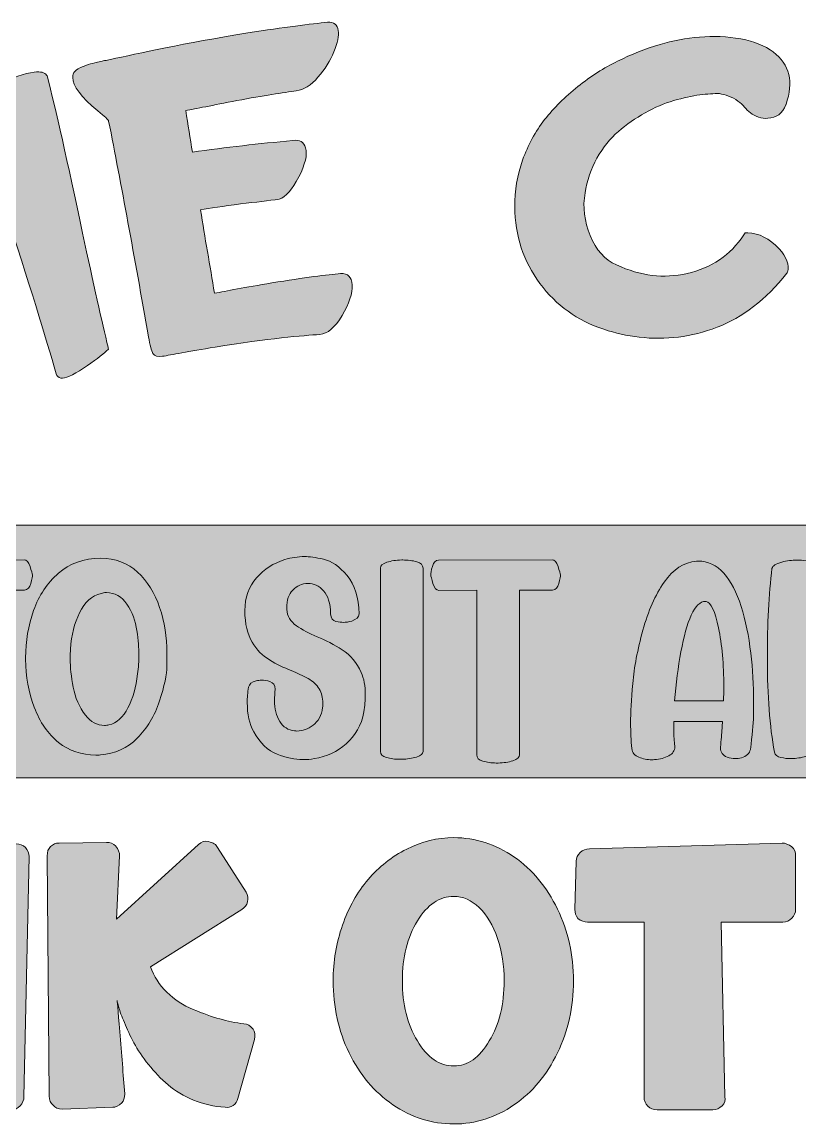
# Model space of a CAD drawing. Header units: inches. Extents: x 65 to 1015, y -999 to -82.
# Drawn here: x 384.3 to 669.6, y -486.1 to -82 of the extents above; entities that cross this region are included whole.
import ezdxf

# ---------------------------------------------------------------- set-up
doc = ezdxf.new("R2010")
doc.units = ezdxf.units.IN
doc.header["$MEASUREMENT"] = 0
doc.layers.add('Layer 1', color=7, linetype='Continuous')

# ---------------------------------------------------------------- blocks, each defined once
blk = doc.blocks.new('block 2')
at = {"layer": 'Layer 1', "true_color": 0xffffff}
h = blk.add_hatch(color=7, dxfattribs=at)
h.dxf.hatch_style = 2
h.paths.add_polyline_path([(810.65, -359.1), (298.57, -359.1), (337.96, -312.82), (298.57, -266.53), (810.65, -266.53), (767.32, -312.82)])
at = {"layer": 'Layer 1', "lineweight": 0}
blk.add_lwpolyline([(810.65, -359.1), (298.57, -359.1), (337.96, -312.82), (298.57, -266.53), (810.65, -266.53), (767.32, -312.82), (810.65, -359.1)], dxfattribs=at)
blk = doc.blocks.new('block 7')
at = {"layer": 'Layer 1', "true_color": 0xffffff}
h = blk.add_hatch(color=7, dxfattribs=at)
h.dxf.hatch_style = 2
edge = h.paths.add_edge_path()
edge.add_spline(control_points=[(393.56, -101.71), (396.7, -113.79), (400.98, -133.02), (406.54, -159.37), (410.59, -178.2), (413.72, -192.14), (415.87, -201.18), (415.94, -201.45), (416, -201.72), (416.06, -201.98), (415.85, -202.15), (415.64, -202.31), (415.43, -202.47), (413.7, -204.12), (410.83, -206.25), (406.85, -208.91), (402.87, -211.57), (400.14, -212.8), (398.57, -212.55), (397.64, -212.35), (397.06, -211.83), (396.82, -210.98), (393.19, -197.91), (386.93, -177.56), (377.8, -150), (371.83, -169.52), (368.05, -182.62), (365.22, -189.27), (364.35, -191.97), (363.02, -194.62), (361.23, -197.23), (359.45, -199.85), (357.47, -201.43), (355.26, -201.96), (353.17, -202.46), (351.28, -201.86), (349.59, -200.14), (341.7, -192.04), (331.67, -183.36), (319.16, -174.41), (322.66, -182.91), (327.77, -195.84), (334.5, -213.18), (337.49, -220.71), (339.8, -226.56), (341.45, -230.74), (341.57, -231.04), (341.62, -231.32), (341.59, -231.57), (341.55, -231.82), (341.39, -232.15), (341.1, -232.55), (340.8, -232.97), (340.34, -233.36), (339.71, -233.73), (339.37, -233.86), (339.09, -233.98), (338.87, -234.07), (336.06, -235.2), (332.48, -236.02), (328.1, -236.58), (323.71, -237.14), (320.91, -236.71), (319.71, -235.2), (311.6, -216.89), (296.84, -186.73), (274.47, -145.19), (273.49, -143.72), (273.6, -142.04), (274.84, -140.17), (276.35, -138.18), (278.83, -136.45), (282.27, -135.03), (285.72, -133.61), (289.11, -132.74), (292.45, -132.43), (296.19, -131.96), (298.57, -132.43), (299.58, -133.79), (302.61, -135.52), (307.32, -138.19), (313.59, -141.88), (330.73, -152.2), (342.55, -160.72), (349.92, -166.66), (356.08, -146.11), (361.56, -128.09), (365.48, -112.54), (366.31, -110.26), (369.52, -107.72), (375.15, -105.04), (380.78, -102.36), (385.35, -100.81), (388.79, -100.32), (391.25, -100.06), (392.75, -100.45), (393.28, -101.44), (393.37, -101.53), (393.47, -101.62), (393.56, -101.71)], knot_values=[0, 0, 0, 0, 1, 1, 1, 2, 2, 2, 3, 3, 3, 4, 4, 4, 5, 5, 5, 6, 6, 6, 7, 7, 7, 8, 8, 8, 9, 9, 9, 10, 10, 10, 11, 11, 11, 12, 12, 12, 13, 13, 13, 14, 14, 14, 15, 15, 15, 16, 16, 16, 17, 17, 17, 18, 18, 18, 19, 19, 19, 20, 20, 20, 21, 21, 21, 22, 22, 22, 23, 23, 23, 24, 24, 24, 25, 25, 25, 26, 26, 26, 27, 27, 27, 28, 28, 28, 29, 29, 29, 30, 30, 30, 31, 31, 31, 32, 32, 32, 33, 33, 33, 33], degree=3, periodic=1)
at = {"layer": 'Layer 1', "lineweight": 0}
blk.add_open_spline([(393.56, -101.71), (396.7, -113.79), (400.98, -133.02), (406.54, -159.37), (410.59, -178.2), (413.72, -192.14), (415.87, -201.18), (415.94, -201.45), (416, -201.72), (416.06, -201.98), (415.85, -202.15), (415.64, -202.31), (415.43, -202.47), (413.7, -204.12), (410.83, -206.25), (406.85, -208.91), (402.87, -211.57), (400.14, -212.8), (398.57, -212.55), (397.64, -212.35), (397.06, -211.83), (396.82, -210.98), (393.19, -197.91), (386.93, -177.56), (377.8, -150), (371.83, -169.52), (368.05, -182.62), (365.22, -189.27), (364.35, -191.97), (363.02, -194.62), (361.23, -197.23), (359.45, -199.85), (357.47, -201.43), (355.26, -201.96), (353.17, -202.46), (351.28, -201.86), (349.59, -200.14), (341.7, -192.04), (331.67, -183.36), (319.16, -174.41), (322.66, -182.91), (327.77, -195.84), (334.5, -213.18), (337.49, -220.71), (339.8, -226.56), (341.45, -230.74), (341.57, -231.04), (341.62, -231.32), (341.59, -231.57), (341.55, -231.82), (341.39, -232.15), (341.1, -232.55), (340.8, -232.97), (340.34, -233.36), (339.71, -233.73), (339.37, -233.86), (339.09, -233.98), (338.87, -234.07), (336.06, -235.2), (332.48, -236.02), (328.1, -236.58), (323.71, -237.14), (320.91, -236.71), (319.71, -235.2), (311.6, -216.89), (296.84, -186.73), (274.47, -145.19), (273.49, -143.72), (273.6, -142.04), (274.84, -140.17), (276.35, -138.18), (278.83, -136.45), (282.27, -135.03), (285.72, -133.61), (289.11, -132.74), (292.45, -132.43), (296.19, -131.96), (298.57, -132.43), (299.58, -133.79), (302.61, -135.52), (307.32, -138.19), (313.59, -141.88), (330.73, -152.2), (342.55, -160.72), (349.92, -166.66), (356.08, -146.11), (361.56, -128.09), (365.48, -112.54), (366.31, -110.26), (369.52, -107.72), (375.15, -105.04), (380.78, -102.36), (385.35, -100.81), (388.79, -100.32), (391.25, -100.06), (392.75, -100.45), (393.28, -101.44), (393.37, -101.53), (393.47, -101.62), (393.56, -101.71)], degree=3, knots=[0, 0, 0, 0, 1, 1, 1, 2, 2, 2, 3, 3, 3, 4, 4, 4, 5, 5, 5, 6, 6, 6, 7, 7, 7, 8, 8, 8, 9, 9, 9, 10, 10, 10, 11, 11, 11, 12, 12, 12, 13, 13, 13, 14, 14, 14, 15, 15, 15, 16, 16, 16, 17, 17, 17, 18, 18, 18, 19, 19, 19, 20, 20, 20, 21, 21, 21, 22, 22, 22, 23, 23, 23, 24, 24, 24, 25, 25, 25, 26, 26, 26, 27, 27, 27, 28, 28, 28, 29, 29, 29, 30, 30, 30, 31, 31, 31, 32, 32, 32, 33, 33, 33, 33], dxfattribs=at)
blk = doc.blocks.new('block 8')
at = {"layer": 'Layer 1', "true_color": 0xffffff}
h = blk.add_hatch(color=7, dxfattribs=at)
h.dxf.hatch_style = 2
edge = h.paths.add_edge_path()
edge.add_spline(control_points=[(501.14, -174.17), (503.86, -174.07), (505.26, -175.46), (505.34, -178.3), (505.56, -181.47), (504.31, -185.23), (501.69, -189.6), (499.07, -193.98), (496.39, -196.29), (493.54, -196.56), (487.58, -196.93), (474.72, -197.99), (455.14, -201.18), (445.35, -202.8), (438.95, -204.04), (435.87, -204.54), (434.09, -204.78), (432.92, -204.44), (432.35, -203.5), (431.79, -202.55), (431.24, -200.52), (430.71, -197.38), (425.53, -167.84), (420.73, -141.45), (416.1, -118.27), (416.01, -117.85), (414.69, -116.61), (412.12, -114.57), (406.03, -109.48), (402.91, -105.43), (402.95, -102.27), (402.9, -101.39), (403.17, -100.63), (403.77, -99.99), (404.36, -99.36), (405.34, -98.78), (406.7, -98.27), (408.06, -97.76), (409.23, -97.37), (410.2, -97.12), (411.17, -96.86), (412.64, -96.53), (414.62, -96.13), (415.32, -95.99), (416.03, -95.85), (416.73, -95.71), (426.98, -93.5), (443.67, -89.75), (467.11, -85.98), (480.6, -83.84), (490.4, -82.69), (496.4, -82.03), (498.71, -81.97), (500, -82.98), (500.29, -85.04), (500.56, -87), (500.02, -89.61), (498.69, -92.89), (497.37, -96.16), (495.41, -99.27), (492.85, -102.22), (490.29, -105.17), (487.66, -106.83), (484.91, -107.2), (480.24, -107.86), (472.96, -108.96), (463.14, -110.77), (454.14, -112.49), (447.9, -113.8), (444.37, -114.47), (445.18, -119.55), (445.99, -124.62), (446.8, -129.7), (459.03, -127.92), (471.3, -126.51), (483.59, -125.46), (486.12, -124.99), (487.69, -125.89), (488.3, -128.14), (489.07, -130.6), (488.2, -134.14), (485.81, -138.77), (483.41, -143.4), (481.06, -146.12), (478.66, -146.94), (474.78, -147.47), (470.06, -148.03), (464.49, -148.67), (458.03, -149.54), (453.13, -150.3), (449.78, -150.83), (450.6, -155.91), (451.45, -161.01), (452.33, -166.13), (453.22, -171.26), (454.07, -176.36), (454.88, -181.43), (459.14, -180.65), (466.13, -179.29), (475.91, -177.66), (488.01, -175.65), (496.45, -174.65), (501.14, -174.17)], knot_values=[0, 0, 0, 0, 1, 1, 1, 2, 2, 2, 3, 3, 3, 4, 4, 4, 5, 5, 5, 6, 6, 6, 7, 7, 7, 8, 8, 8, 9, 9, 9, 10, 10, 10, 11, 11, 11, 12, 12, 12, 13, 13, 13, 14, 14, 14, 15, 15, 15, 16, 16, 16, 17, 17, 17, 18, 18, 18, 19, 19, 19, 20, 20, 20, 21, 21, 21, 22, 22, 22, 23, 23, 23, 24, 24, 24, 25, 25, 25, 26, 26, 26, 27, 27, 27, 28, 28, 28, 29, 29, 29, 30, 30, 30, 31, 31, 31, 32, 32, 32, 33, 33, 33, 34, 34, 34, 34], degree=3, periodic=1)
at = {"layer": 'Layer 1', "lineweight": 0}
blk.add_open_spline([(501.14, -174.17), (503.86, -174.07), (505.26, -175.46), (505.34, -178.3), (505.56, -181.47), (504.31, -185.23), (501.69, -189.6), (499.07, -193.98), (496.39, -196.29), (493.54, -196.56), (487.58, -196.93), (474.72, -197.99), (455.14, -201.18), (445.35, -202.8), (438.95, -204.04), (435.87, -204.54), (434.09, -204.78), (432.92, -204.44), (432.35, -203.5), (431.79, -202.55), (431.24, -200.52), (430.71, -197.38), (425.53, -167.84), (420.73, -141.45), (416.1, -118.27), (416.01, -117.85), (414.69, -116.61), (412.12, -114.57), (406.03, -109.48), (402.91, -105.43), (402.95, -102.27), (402.9, -101.39), (403.17, -100.63), (403.77, -99.99), (404.36, -99.36), (405.34, -98.78), (406.7, -98.27), (408.06, -97.76), (409.23, -97.37), (410.2, -97.12), (411.17, -96.86), (412.64, -96.53), (414.62, -96.13), (415.32, -95.99), (416.03, -95.85), (416.73, -95.71), (426.98, -93.5), (443.67, -89.75), (467.11, -85.98), (480.6, -83.84), (490.4, -82.69), (496.4, -82.03), (498.71, -81.97), (500, -82.98), (500.29, -85.04), (500.56, -87), (500.02, -89.61), (498.69, -92.89), (497.37, -96.16), (495.41, -99.27), (492.85, -102.22), (490.29, -105.17), (487.66, -106.83), (484.91, -107.2), (480.24, -107.86), (472.96, -108.96), (463.14, -110.77), (454.14, -112.49), (447.9, -113.8), (444.37, -114.47), (445.18, -119.55), (445.99, -124.62), (446.8, -129.7), (459.03, -127.92), (471.3, -126.51), (483.59, -125.46), (486.12, -124.99), (487.69, -125.89), (488.3, -128.14), (489.07, -130.6), (488.2, -134.14), (485.81, -138.77), (483.41, -143.4), (481.06, -146.12), (478.66, -146.94), (474.78, -147.47), (470.06, -148.03), (464.49, -148.67), (458.03, -149.54), (453.13, -150.3), (449.78, -150.83), (450.6, -155.91), (451.45, -161.01), (452.33, -166.13), (453.22, -171.26), (454.07, -176.36), (454.88, -181.43), (459.14, -180.65), (466.13, -179.29), (475.91, -177.66), (488.01, -175.65), (496.45, -174.65), (501.14, -174.17)], degree=3, knots=[0, 0, 0, 0, 1, 1, 1, 2, 2, 2, 3, 3, 3, 4, 4, 4, 5, 5, 5, 6, 6, 6, 7, 7, 7, 8, 8, 8, 9, 9, 9, 10, 10, 10, 11, 11, 11, 12, 12, 12, 13, 13, 13, 14, 14, 14, 15, 15, 15, 16, 16, 16, 17, 17, 17, 18, 18, 18, 19, 19, 19, 20, 20, 20, 21, 21, 21, 22, 22, 22, 23, 23, 23, 24, 24, 24, 25, 25, 25, 26, 26, 26, 27, 27, 27, 28, 28, 28, 29, 29, 29, 30, 30, 30, 31, 31, 31, 32, 32, 32, 33, 33, 33, 34, 34, 34, 34], dxfattribs=at)
blk = doc.blocks.new('block 9')
at = {"layer": 'Layer 1', "true_color": 0xffffff}
h = blk.add_hatch(color=7, dxfattribs=at)
h.dxf.hatch_style = 2
edge = h.paths.add_edge_path()
edge.add_spline(control_points=[(661.93, -165.16), (664.73, -168.18), (665.75, -171.03), (665.06, -173.67), (664.97, -173.82), (664.87, -173.97), (664.78, -174.12), (657.05, -183.8), (648.56, -190.35), (639.17, -193.92), (629.76, -197.49), (620.38, -198.68), (610.66, -197.52), (606.15, -196.99), (601.81, -196.03), (597.62, -194.65), (587.95, -191.43), (580.21, -185.9), (574.23, -177.81), (568.25, -169.74), (565.06, -160.4), (565.02, -149.67), (564.95, -143.86), (565.88, -138.17), (567.87, -132.6), (569.87, -127.04), (572.56, -122.08), (575.97, -117.75), (579.37, -113.43), (583.42, -109.38), (588.12, -105.63), (592.81, -101.89), (597.69, -98.78), (602.72, -96.31), (607.75, -93.84), (612.95, -91.8), (618.3, -90.19), (622.9, -88.83), (627.74, -87.92), (632.8, -87.49), (637.86, -87.05), (642.89, -87.28), (647.86, -88.16), (652.82, -89.04), (656.8, -90.66), (659.75, -92.95), (665.82, -97.46), (667.31, -103.9), (664.46, -112.15), (664.45, -112.2), (664.44, -112.26), (664.43, -112.31), (663.11, -115.52), (660.9, -117.16), (657.8, -117.27), (656.65, -117.4), (655.52, -117.26), (654.4, -116.84), (653.27, -116.43), (652.28, -115.9), (651.41, -115.25), (650.53, -114.61), (649.8, -113.9), (649.23, -113.14), (648.65, -112.38), (647.85, -111.65), (646.84, -110.93), (645.82, -110.21), (644.68, -109.62), (643.42, -109.15), (642.15, -108.68), (641.03, -108.37), (640.07, -108.23), (638.1, -108.16), (635.68, -108.31), (632.82, -108.69), (629.96, -109.07), (626.78, -109.76), (623.31, -110.77), (619.84, -111.78), (616.33, -113.27), (612.81, -115.26), (609.29, -117.26), (606.01, -119.54), (602.99, -122.12), (599.96, -124.7), (597.35, -127.97), (595.16, -131.91), (592.97, -135.85), (591.53, -140.1), (590.79, -144.65), (589.87, -149.85), (590.53, -155.06), (592.66, -160.27), (594.79, -165.5), (597.99, -169.06), (602.31, -171.03), (611.19, -175.09), (619.67, -176.15), (628.17, -174.17), (637.17, -172.15), (644.09, -167.53), (648.95, -160.05), (649.13, -159.8), (649.3, -159.55), (649.48, -159.31), (649.81, -159.31), (650.13, -159.31), (650.46, -159.31), (654.51, -159.37), (658.38, -161.33), (661.93, -165.16)], knot_values=[0, 0, 0, 0, 1, 1, 1, 2, 2, 2, 3, 3, 3, 4, 4, 4, 5, 5, 5, 6, 6, 6, 7, 7, 7, 8, 8, 8, 9, 9, 9, 10, 10, 10, 11, 11, 11, 12, 12, 12, 13, 13, 13, 14, 14, 14, 15, 15, 15, 16, 16, 16, 17, 17, 17, 18, 18, 18, 19, 19, 19, 20, 20, 20, 21, 21, 21, 22, 22, 22, 23, 23, 23, 24, 24, 24, 25, 25, 25, 26, 26, 26, 27, 27, 27, 28, 28, 28, 29, 29, 29, 30, 30, 30, 31, 31, 31, 32, 32, 32, 33, 33, 33, 34, 34, 34, 35, 35, 35, 36, 36, 36, 37, 37, 37, 37], degree=3, periodic=1)
at = {"layer": 'Layer 1', "lineweight": 0}
blk.add_open_spline([(661.93, -165.16), (664.73, -168.18), (665.75, -171.03), (665.06, -173.67), (664.97, -173.82), (664.87, -173.97), (664.78, -174.12), (657.05, -183.8), (648.56, -190.35), (639.17, -193.92), (629.76, -197.49), (620.38, -198.68), (610.66, -197.52), (606.15, -196.99), (601.81, -196.03), (597.62, -194.65), (587.95, -191.43), (580.21, -185.9), (574.23, -177.81), (568.25, -169.74), (565.06, -160.4), (565.02, -149.67), (564.95, -143.86), (565.88, -138.17), (567.87, -132.6), (569.87, -127.04), (572.56, -122.08), (575.97, -117.75), (579.37, -113.43), (583.42, -109.38), (588.12, -105.63), (592.81, -101.89), (597.69, -98.78), (602.72, -96.31), (607.75, -93.84), (612.95, -91.8), (618.3, -90.19), (622.9, -88.83), (627.74, -87.92), (632.8, -87.49), (637.86, -87.05), (642.89, -87.28), (647.86, -88.16), (652.82, -89.04), (656.8, -90.66), (659.75, -92.95), (665.82, -97.46), (667.31, -103.9), (664.46, -112.15), (664.45, -112.2), (664.44, -112.26), (664.43, -112.31), (663.11, -115.52), (660.9, -117.16), (657.8, -117.27), (656.65, -117.4), (655.52, -117.26), (654.4, -116.84), (653.27, -116.43), (652.28, -115.9), (651.41, -115.25), (650.53, -114.61), (649.8, -113.9), (649.23, -113.14), (648.65, -112.38), (647.85, -111.65), (646.84, -110.93), (645.82, -110.21), (644.68, -109.62), (643.42, -109.15), (642.15, -108.68), (641.03, -108.37), (640.07, -108.23), (638.1, -108.16), (635.68, -108.31), (632.82, -108.69), (629.96, -109.07), (626.78, -109.76), (623.31, -110.77), (619.84, -111.78), (616.33, -113.27), (612.81, -115.26), (609.29, -117.26), (606.01, -119.54), (602.99, -122.12), (599.96, -124.7), (597.35, -127.97), (595.16, -131.91), (592.97, -135.85), (591.53, -140.1), (590.79, -144.65), (589.87, -149.85), (590.53, -155.06), (592.66, -160.27), (594.79, -165.5), (597.99, -169.06), (602.31, -171.03), (611.19, -175.09), (619.67, -176.15), (628.17, -174.17), (637.17, -172.15), (644.09, -167.53), (648.95, -160.05), (649.13, -159.8), (649.3, -159.55), (649.48, -159.31), (649.81, -159.31), (650.13, -159.31), (650.46, -159.31), (654.51, -159.37), (658.38, -161.33), (661.93, -165.16)], degree=3, knots=[0, 0, 0, 0, 1, 1, 1, 2, 2, 2, 3, 3, 3, 4, 4, 4, 5, 5, 5, 6, 6, 6, 7, 7, 7, 8, 8, 8, 9, 9, 9, 10, 10, 10, 11, 11, 11, 12, 12, 12, 13, 13, 13, 14, 14, 14, 15, 15, 15, 16, 16, 16, 17, 17, 17, 18, 18, 18, 19, 19, 19, 20, 20, 20, 21, 21, 21, 22, 22, 22, 23, 23, 23, 24, 24, 24, 25, 25, 25, 26, 26, 26, 27, 27, 27, 28, 28, 28, 29, 29, 29, 30, 30, 30, 31, 31, 31, 32, 32, 32, 33, 33, 33, 34, 34, 34, 35, 35, 35, 36, 36, 36, 37, 37, 37, 37], dxfattribs=at)
blk = doc.blocks.new('block 4')
at = {"layer": 'Layer 1'}
for name in ['block 8', 'block 9', 'block 7']:
    blk.add_blockref(name, (0, 0), dxfattribs=at)
blk = doc.blocks.new('block 13')
at = {"layer": 'Layer 1', "lineweight": 0}
for points, knots in [([(411.4, -350.8), (406.15, -350.8), (401.6, -349.23), (397.73, -346.15), (393.86, -343.02), (390.91, -338.73), (388.84, -333.25), (386.77, -327.78), (385.71, -321.93), (385.66, -315.67), (385.66, -315.67), (385.66, -315.11), (385.66, -315.11), (385.66, -309.08), (386.63, -303.28), (388.61, -297.75), (390.59, -292.23), (393.58, -287.67), (397.68, -284.08), (401.78, -280.53), (406.94, -278.69), (413.15, -278.55), (418.59, -278.65), (423.1, -280.35), (426.73, -283.66), (430.33, -287.03), (433, -291.35), (434.79, -296.7), (436.59, -301.9), (437.46, -307.52), (437.46, -313.41), (437.46, -313.55), (437.46, -315.11), (437.46, -318.15), (437.46, -321.24), (436.54, -325.47), (434.75, -330.95), (432.95, -336.43), (430.23, -340.94), (426.6, -344.58), (422.96, -348.22), (418.45, -350.25), (413.06, -350.75), (412.51, -350.8), (411.95, -350.8), (411.4, -350.8)], [0, 0, 0, 0, 1, 1, 1, 2, 2, 2, 3, 3, 3, 4, 4, 4, 5, 5, 5, 6, 6, 6, 7, 7, 7, 8, 8, 8, 9, 9, 9, 10, 10, 10, 11, 11, 11, 12, 12, 12, 13, 13, 13, 14, 14, 14, 15, 15, 15, 15]), ([(484.93, -303.33), (487.05, -304.8), (489.58, -306.13), (492.57, -307.38), (495.75, -308.67), (498.79, -310.28), (501.78, -312.21), (504.77, -314.15), (507.07, -316.91), (508.69, -320.45), (509.7, -322.71), (510.21, -325.47), (510.21, -328.74), (510.21, -330.63), (510.07, -332.7), (509.7, -334.96), (508.78, -339.79), (506.61, -343.71), (503.25, -346.61), (499.89, -349.51), (495.98, -351.35), (491.56, -352.09), (490.13, -352.32), (488.75, -352.45), (487.37, -352.45), (484.42, -352.45), (481.24, -351.76), (477.84, -350.43), (474.43, -349.09), (471.57, -346.38), (469.32, -342.28), (467.75, -339.38), (466.92, -335.83), (466.92, -331.55), (466.92, -329.8), (467.06, -327.91), (467.34, -325.93), (467.66, -324.74), (468.58, -323.95), (470.15, -323.59), (470.84, -323.4), (471.53, -323.31), (472.22, -323.31), (473.09, -323.31), (474.11, -323.49), (475.26, -323.86), (476.46, -324.23), (477.1, -325.1), (477.19, -326.58), (477.01, -328.05), (476.92, -329.43), (476.92, -330.72), (476.92, -333.76), (477.56, -336.34), (478.85, -338.41), (480.09, -340.48), (481.94, -341.68), (484.28, -341.91), (484.56, -341.96), (484.88, -341.96), (485.16, -341.96), (487.18, -341.96), (489.16, -341.27), (491.05, -339.84), (492.94, -338.41), (494.14, -336.25), (494.55, -333.39), (494.6, -332.79), (494.64, -332.24), (494.64, -331.69), (494.64, -329.71), (494.18, -328.01), (493.31, -326.49), (492.43, -325.01), (491.05, -323.72), (489.21, -322.71), (487.32, -321.65), (485.3, -320.68), (483.04, -319.76), (480.32, -318.75), (477.7, -317.46), (475.12, -315.9), (472.54, -314.38), (470.42, -312.17), (468.72, -309.36), (467.02, -306.55), (466.1, -302.68), (466, -297.8), (466.1, -292.97), (467.52, -288.96), (470.33, -285.78), (473.09, -282.61), (476.55, -280.4), (480.69, -279.11), (483.09, -278.37), (485.53, -278), (487.92, -278), (489.62, -278), (491.97, -278.32), (494.92, -278.97), (497.82, -279.61), (500.72, -281.59), (503.53, -284.95), (506.34, -288.32), (507.81, -293.01), (507.95, -299.04), (507.81, -300.15), (506.94, -301.02), (505.23, -301.62), (504.17, -301.94), (503.11, -302.13), (502.1, -302.13), (501.46, -302.13), (500.54, -301.99), (499.39, -301.76), (498.23, -301.53), (497.59, -300.61), (497.45, -299), (497.41, -295.18), (496.53, -292.37), (494.92, -290.57), (493.26, -288.73), (491.33, -287.85), (489.16, -287.85), (487, -287.85), (485.16, -288.64), (483.59, -290.25), (482.12, -291.81), (481.38, -293.98), (481.38, -296.83), (481.38, -296.83), (481.38, -297.34), (481.38, -297.34), (481.61, -299.83), (482.81, -301.81), (484.93, -303.33)], [0, 0, 0, 0, 1, 1, 1, 2, 2, 2, 3, 3, 3, 4, 4, 4, 5, 5, 5, 6, 6, 6, 7, 7, 7, 8, 8, 8, 9, 9, 9, 10, 10, 10, 11, 11, 11, 12, 12, 12, 13, 13, 13, 14, 14, 14, 15, 15, 15, 16, 16, 16, 17, 17, 17, 18, 18, 18, 19, 19, 19, 20, 20, 20, 21, 21, 21, 22, 22, 22, 23, 23, 23, 24, 24, 24, 25, 25, 25, 26, 26, 26, 27, 27, 27, 28, 28, 28, 29, 29, 29, 30, 30, 30, 31, 31, 31, 32, 32, 32, 33, 33, 33, 34, 34, 34, 35, 35, 35, 36, 36, 36, 37, 37, 37, 38, 38, 38, 39, 39, 39, 40, 40, 40, 41, 41, 41, 42, 42, 42, 43, 43, 43, 44, 44, 44, 45, 45, 45, 45]), ([(675.39, -348.17), (675.39, -349.09), (674.75, -349.92), (673.42, -350.61), (672.08, -351.3), (670.38, -351.72), (668.4, -351.95), (667.61, -352.04), (666.88, -352.09), (666.14, -352.09), (665.04, -352.09), (663.84, -351.95), (662.55, -351.67), (661.26, -351.4), (660.48, -350.75), (660.2, -349.74), (658.5, -340.12), (657.62, -328.88), (657.62, -316.08), (657.62, -316.08), (657.62, -315.11), (657.62, -315.11), (657.62, -302.73), (658.17, -291.81), (659.32, -282.33), (659.55, -281.41), (660.75, -280.63), (662.92, -280.03), (664.76, -279.52), (666.65, -279.29), (668.58, -279.29), (668.9, -279.29), (669.69, -279.29), (670.98, -279.38), (672.26, -279.43), (673.23, -280.07), (673.92, -281.22), (674.98, -283.85), (676.32, -287.03), (677.93, -290.85), (680.74, -297.66), (683.73, -304.85), (687, -312.44), (690.27, -320.04), (693.12, -326.26), (695.56, -331.09), (696.48, -323.95), (696.94, -317.46), (696.94, -311.66), (696.94, -310.65), (696.9, -308.25), (696.76, -304.52), (696.67, -300.75), (696.25, -296.6), (695.56, -292.04), (694.82, -287.49), (694.18, -284.08), (693.63, -281.78), (693.4, -280.81), (693.26, -280.03), (693.17, -279.52), (693.17, -279.52), (693.17, -279.24), (693.17, -279.24), (693.17, -277.86), (694.14, -276.8), (696.07, -276.07), (697.63, -275.47), (699.29, -275.15), (700.99, -275.15), (701.46, -275.15), (702.38, -275.24), (703.76, -275.38), (705.09, -275.52), (705.97, -276.3), (706.38, -277.68), (707.4, -283.53), (707.99, -290.89), (708.22, -299.87), (708.27, -302.13), (708.32, -304.34), (708.32, -306.6), (708.32, -313.32), (708.04, -320.59), (707.49, -328.42), (706.93, -336.25), (705.92, -343.06), (704.4, -348.91), (704.08, -349.74), (703.11, -350.34), (701.5, -350.75), (700.31, -351.03), (699.11, -351.17), (697.91, -351.17), (697.45, -351.17), (696.67, -351.12), (695.56, -351.03), (694.46, -350.89), (693.58, -350.38), (692.89, -349.46), (691, -346.47), (689.12, -343.02), (687.32, -339.15), (685.53, -335.33), (683.73, -331.32), (681.93, -327.18), (678.89, -319.86), (675.76, -313.27), (672.54, -307.33), (672.49, -310.42), (672.45, -313.32), (672.45, -316.03), (672.45, -323.82), (672.77, -330.4), (673.37, -335.79), (674.01, -341.17), (674.61, -344.81), (675.16, -346.75), (675.26, -347.25), (675.35, -347.62), (675.39, -347.9), (675.39, -347.9), (675.39, -348.17), (675.39, -348.17)], [0, 0, 0, 0, 1, 1, 1, 2, 2, 2, 3, 3, 3, 4, 4, 4, 5, 5, 5, 6, 6, 6, 7, 7, 7, 8, 8, 8, 9, 9, 9, 10, 10, 10, 11, 11, 11, 12, 12, 12, 13, 13, 13, 14, 14, 14, 15, 15, 15, 16, 16, 16, 17, 17, 17, 18, 18, 18, 19, 19, 19, 20, 20, 20, 21, 21, 21, 22, 22, 22, 23, 23, 23, 24, 24, 24, 25, 25, 25, 26, 26, 26, 27, 27, 27, 28, 28, 28, 29, 29, 29, 30, 30, 30, 31, 31, 31, 32, 32, 32, 33, 33, 33, 34, 34, 34, 35, 35, 35, 36, 36, 36, 37, 37, 37, 38, 38, 38, 39, 39, 39, 40, 40, 40, 41, 41, 41, 41]), ([(373.14, -350.71), (373.14, -351.63), (372.36, -352.32), (370.75, -352.87), (369.14, -353.38), (367.34, -353.65), (365.32, -353.7), (365.32, -353.7), (364.58, -353.7), (364.58, -353.7), (362.83, -353.7), (361.22, -353.47), (359.74, -353.01), (358.22, -352.59), (357.49, -351.81), (357.49, -350.71), (357.49, -350.71), (357.49, -290.34), (357.49, -290.34), (357.49, -290.34), (343.54, -290.39), (343.54, -290.39), (342.66, -290.39), (341.93, -289.56), (341.42, -287.9), (340.91, -286.24), (340.64, -285.14), (340.59, -284.68), (340.54, -284.17), (340.77, -283.16), (341.19, -281.59), (341.6, -280.07), (342.34, -279.29), (343.4, -279.29), (343.4, -279.29), (385.16, -279.15), (385.16, -279.15), (386.04, -279.15), (386.77, -279.98), (387.28, -281.59), (387.79, -283.25), (388.11, -284.31), (388.15, -284.72), (388.2, -285.18), (387.97, -286.2), (387.55, -287.81), (387.14, -289.42), (386.36, -290.25), (385.3, -290.25), (385.3, -290.25), (373.14, -290.3), (373.14, -290.3), (373.14, -290.3), (373.14, -350.71), (373.14, -350.71)], [0, 0, 0, 0, 1, 1, 1, 2, 2, 2, 3, 3, 3, 4, 4, 4, 5, 5, 5, 6, 6, 6, 7, 7, 7, 8, 8, 8, 9, 9, 9, 10, 10, 10, 11, 11, 11, 12, 12, 12, 13, 13, 13, 14, 14, 14, 15, 15, 15, 16, 16, 16, 17, 17, 17, 18, 18, 18, 18]), ([(528.99, -351.49), (527.37, -351.99), (525.58, -352.27), (523.55, -352.32), (523.55, -352.32), (522.82, -352.32), (522.82, -352.32), (521.07, -352.32), (519.46, -352.13), (517.98, -351.67), (516.46, -351.26), (515.73, -350.48), (515.73, -349.42), (515.73, -349.42), (515.73, -282.19), (515.73, -282.19), (515.73, -281.32), (516.51, -280.58), (518.12, -280.07), (519.69, -279.57), (521.48, -279.29), (523.55, -279.24), (523.55, -279.24), (523.92, -279.24), (523.92, -279.24), (525.81, -279.24), (527.51, -279.47), (529.08, -279.89), (530.6, -280.35), (531.38, -281.13), (531.38, -282.19), (531.38, -282.19), (531.38, -349.42), (531.38, -349.42), (531.38, -350.29), (530.6, -350.98), (528.99, -351.49)], [0, 0, 0, 0, 1, 1, 1, 2, 2, 2, 3, 3, 3, 4, 4, 4, 5, 5, 5, 6, 6, 6, 7, 7, 7, 8, 8, 8, 9, 9, 9, 10, 10, 10, 11, 11, 11, 12, 12, 12, 12]), ([(566.74, -350.71), (566.74, -351.63), (565.96, -352.32), (564.35, -352.87), (562.74, -353.38), (560.94, -353.65), (558.91, -353.7), (558.91, -353.7), (558.18, -353.7), (558.18, -353.7), (556.43, -353.7), (554.82, -353.47), (553.34, -353.01), (551.82, -352.59), (551.09, -351.81), (551.09, -350.71), (551.09, -350.71), (551.09, -290.34), (551.09, -290.34), (551.09, -290.34), (537.14, -290.39), (537.14, -290.39), (536.26, -290.39), (535.52, -289.56), (535.02, -287.9), (534.51, -286.24), (534.23, -285.14), (534.19, -284.68), (534.14, -284.17), (534.37, -283.16), (534.79, -281.59), (535.2, -280.07), (535.94, -279.29), (537, -279.29), (537, -279.29), (578.76, -279.15), (578.76, -279.15), (579.64, -279.15), (580.37, -279.98), (580.88, -281.59), (581.38, -283.25), (581.71, -284.31), (581.75, -284.72), (581.8, -285.18), (581.57, -286.2), (581.15, -287.81), (580.74, -289.42), (579.96, -290.25), (578.9, -290.25), (578.9, -290.25), (566.74, -290.3), (566.74, -290.3), (566.74, -290.3), (566.74, -350.71), (566.74, -350.71)], [0, 0, 0, 0, 1, 1, 1, 2, 2, 2, 3, 3, 3, 4, 4, 4, 5, 5, 5, 6, 6, 6, 7, 7, 7, 8, 8, 8, 9, 9, 9, 10, 10, 10, 11, 11, 11, 12, 12, 12, 13, 13, 13, 14, 14, 14, 15, 15, 15, 16, 16, 16, 17, 17, 17, 18, 18, 18, 18]), ([(623.69, -347.8), (623.69, -349.19), (622.96, -350.25), (621.48, -351.07), (620.01, -351.86), (618.26, -352.32), (616.19, -352.45), (615.86, -352.45), (615.54, -352.5), (615.27, -352.5), (613.56, -352.5), (612, -352.18), (610.48, -351.58), (609, -350.98), (608.13, -349.92), (607.9, -348.4), (607.62, -345.41), (607.48, -342.28), (607.48, -339.06), (607.48, -335.28), (607.76, -330.45), (608.27, -324.51), (608.77, -318.61), (610.02, -312.12), (612, -305.03), (613.93, -297.94), (616.56, -292.04), (619.82, -287.35), (623.09, -282.7), (627.01, -280.12), (631.66, -279.66), (631.66, -279.66), (632.21, -279.66), (632.21, -279.66), (635.85, -279.66), (639.02, -281.13), (641.65, -284.08), (644.27, -287.07), (646.39, -291.12), (648, -296.28), (649.62, -301.48), (650.81, -307.15), (651.55, -313.36), (652.24, -319.3), (652.56, -325.24), (652.56, -331.14), (652.56, -331.41), (652.56, -333.12), (652.52, -336.34), (652.47, -339.52), (652.1, -343.66), (651.41, -348.68), (651.09, -350.25), (649.98, -351.26), (648.14, -351.76), (647.36, -351.99), (646.58, -352.09), (645.79, -352.09), (644.78, -352.09), (643.81, -351.9), (642.85, -351.53), (641.24, -350.94), (640.45, -349.78), (640.45, -348.13), (640.45, -348.13), (640.45, -347.85), (640.45, -347.85), (640.68, -345.32), (640.87, -343.02), (641.01, -340.94), (641.05, -340.07), (641.14, -339.29), (641.19, -338.5), (641.19, -338.5), (623.28, -338.5), (623.28, -338.5), (623.28, -338.5), (623.28, -340.12), (623.28, -340.12), (623.28, -342.23), (623.37, -344.21), (623.55, -346.15), (623.6, -346.65), (623.65, -347.21), (623.69, -347.71), (623.69, -347.71), (623.69, -347.8), (623.69, -347.8)], [0, 0, 0, 0, 1, 1, 1, 2, 2, 2, 3, 3, 3, 4, 4, 4, 5, 5, 5, 6, 6, 6, 7, 7, 7, 8, 8, 8, 9, 9, 9, 10, 10, 10, 11, 11, 11, 12, 12, 12, 13, 13, 13, 14, 14, 14, 15, 15, 15, 16, 16, 16, 17, 17, 17, 18, 18, 18, 19, 19, 19, 20, 20, 20, 21, 21, 21, 22, 22, 22, 23, 23, 23, 24, 24, 24, 25, 25, 25, 26, 26, 26, 27, 27, 27, 28, 28, 28, 29, 29, 29, 29]), ([(724.01, -351.12), (722.68, -351.12), (721.53, -350.84), (720.65, -350.25), (719.73, -349.69), (718.95, -348.31), (718.26, -346.1), (715.59, -336.85), (714.11, -326.67), (713.88, -315.48), (713.84, -314.1), (713.84, -312.67), (713.84, -311.34), (713.84, -301.71), (714.67, -292.78), (716.37, -284.49), (716.6, -283.62), (717.15, -282.88), (717.98, -282.28), (718.81, -281.73), (719.73, -281.36), (720.7, -281.13), (724.61, -280.26), (728.25, -279.84), (731.66, -279.84), (735.89, -279.84), (740.36, -280.81), (745.05, -282.7), (749.8, -284.59), (753.57, -288.36), (756.43, -293.98), (758.68, -298.35), (759.79, -303.33), (759.79, -308.9), (759.79, -310.46), (759.7, -312.12), (759.51, -313.82), (758.91, -319.3), (757.3, -324.74), (754.68, -330.12), (752.05, -335.51), (748.37, -340.07), (743.67, -343.89), (738.93, -347.71), (733.18, -350.06), (726.31, -350.94), (725.49, -351.03), (724.7, -351.12), (724.01, -351.12)], [0, 0, 0, 0, 1, 1, 1, 2, 2, 2, 3, 3, 3, 4, 4, 4, 5, 5, 5, 6, 6, 6, 7, 7, 7, 8, 8, 8, 9, 9, 9, 10, 10, 10, 11, 11, 11, 12, 12, 12, 13, 13, 13, 14, 14, 14, 15, 15, 15, 16, 16, 16, 16]), ([(730.5, -312.44), (730.5, -312.72), (730.5, -315.3), (730.5, -320.13), (730.5, -325.01), (731.29, -331.23), (732.81, -338.83), (736.54, -337.08), (739.67, -334.22), (742.15, -330.22), (744.59, -326.21), (746.34, -321.79), (747.31, -316.86), (747.91, -314.01), (748.19, -311.25), (748.19, -308.53), (748.19, -306.6), (747.95, -304.02), (747.45, -300.84), (746.94, -297.66), (745.38, -294.76), (742.8, -292.04), (740.54, -289.7), (737.55, -288.5), (733.73, -288.5), (733.13, -288.5), (732.58, -288.55), (731.98, -288.59), (731.01, -295.41), (730.5, -303.33), (730.5, -312.44)], [0, 0, 0, 0, 1, 1, 1, 2, 2, 2, 3, 3, 3, 4, 4, 4, 5, 5, 5, 6, 6, 6, 7, 7, 7, 8, 8, 8, 9, 9, 9, 10, 10, 10, 10]), ([(406.15, -297.25), (404.08, -300.79), (402.79, -305.03), (402.28, -310), (402.1, -311.84), (402.01, -313.69), (402.01, -315.48), (402.01, -318.57), (402.38, -322.02), (403.11, -325.93), (403.85, -329.8), (405.32, -333.21), (407.58, -336.16), (409.47, -338.64), (411.82, -339.89), (414.63, -339.89), (415.13, -339.89), (415.64, -339.84), (416.19, -339.75), (419.09, -339.06), (421.39, -336.98), (423.19, -333.48), (424.99, -329.99), (426.14, -325.84), (426.73, -321.01), (427.06, -318.66), (427.2, -316.31), (427.2, -314.01), (427.2, -311.61), (426.92, -308.62), (426.46, -305.12), (425.95, -301.62), (424.76, -298.4), (422.77, -295.41), (420.89, -292.6), (418.4, -291.22), (415.36, -291.22), (415.36, -291.22), (414.76, -291.22), (414.76, -291.22), (411.08, -291.72), (408.22, -293.7), (406.15, -297.25)], [0, 0, 0, 0, 1, 1, 1, 2, 2, 2, 3, 3, 3, 4, 4, 4, 5, 5, 5, 6, 6, 6, 7, 7, 7, 8, 8, 8, 9, 9, 9, 10, 10, 10, 11, 11, 11, 12, 12, 12, 13, 13, 13, 14, 14, 14, 14]), ([(634.93, -294.44), (632.99, -294.44), (631.24, -296.1), (629.72, -299.46), (628.2, -302.82), (626.96, -307.33), (625.95, -312.9), (624.89, -318.47), (624.11, -324.51), (623.6, -330.95), (623.6, -330.95), (641.56, -330.95), (641.56, -330.95), (641.6, -329.16), (641.65, -327.45), (641.65, -325.8), (641.65, -317.46), (641.01, -310.28), (639.72, -304.15), (638.47, -298.03), (636.95, -294.81), (635.16, -294.44), (635.16, -294.44), (634.93, -294.44), (634.93, -294.44)], [0, 0, 0, 0, 1, 1, 1, 2, 2, 2, 3, 3, 3, 4, 4, 4, 5, 5, 5, 6, 6, 6, 7, 7, 7, 8, 8, 8, 8])]:
    blk.add_open_spline(points, degree=3, knots=knots, dxfattribs=at)
blk = doc.blocks.new('block 14')
at = {"layer": 'Layer 1', "true_color": 0xffffff}
h = blk.add_hatch(color=7, dxfattribs=at)
h.dxf.hatch_style = 2
edge = h.paths.add_edge_path()
edge.add_spline(control_points=[(305.44, -475.29), (305.44, -475.29), (305.17, -388.51), (305.17, -388.51), (305.17, -387.27), (305.62, -386.19), (306.5, -385.25), (307.39, -384.32), (308.5, -383.86), (309.83, -383.86), (309.83, -383.86), (329.63, -383.59), (329.63, -383.59), (332.46, -383.59), (334.37, -384.88), (335.34, -387.45), (347.12, -417.93), (356.61, -438.57), (363.78, -449.38), (363.78, -449.38), (362.32, -388.25), (362.32, -388.25), (362.14, -387.01), (362.54, -385.9), (363.52, -384.92), (364.76, -384.04), (365.86, -383.59), (366.84, -383.59), (366.84, -383.59), (382.25, -383.33), (382.25, -383.33), (383.58, -383.33), (384.69, -383.79), (385.58, -384.72), (386.46, -385.65), (386.91, -386.74), (386.91, -387.98), (386.91, -387.98), (385.05, -476.09), (385.05, -476.09), (385.05, -477.33), (384.58, -478.44), (383.65, -479.41), (382.72, -480.39), (381.63, -480.88), (380.39, -480.88), (380.39, -480.88), (358.33, -480.61), (358.33, -480.61), (356.21, -480.61), (354.61, -479.72), (353.55, -477.95), (339.37, -454.03), (330.6, -437.02), (327.23, -426.92), (327.23, -426.92), (332.29, -475.83), (332.29, -475.83), (332.55, -477.15), (332.15, -478.44), (331.09, -479.68), (329.94, -480.66), (328.74, -481.14), (327.5, -481.14), (327.5, -481.14), (309.83, -480.08), (309.83, -480.08), (308.58, -479.99), (307.54, -479.48), (306.7, -478.55), (305.86, -477.62), (305.44, -476.54), (305.44, -475.29)], knot_values=[0, 0, 0, 0, 1, 1, 1, 2, 2, 2, 3, 3, 3, 4, 4, 4, 5, 5, 5, 6, 6, 6, 7, 7, 7, 8, 8, 8, 9, 9, 9, 10, 10, 10, 11, 11, 11, 12, 12, 12, 13, 13, 13, 14, 14, 14, 15, 15, 15, 16, 16, 16, 17, 17, 17, 18, 18, 18, 19, 19, 19, 20, 20, 20, 21, 21, 21, 22, 22, 22, 23, 23, 23, 24, 24, 24, 24], degree=3, periodic=1)
h = blk.add_hatch(color=7, dxfattribs=at)
h.dxf.hatch_style = 2
edge = h.paths.add_edge_path()
edge.add_spline(control_points=[(394.35, -475.83), (394.35, -475.83), (393.55, -387.71), (393.55, -387.71), (393.55, -386.3), (393.97, -385.17), (394.81, -384.32), (395.65, -383.48), (396.69, -383.06), (397.94, -383.06), (397.94, -383.06), (415.35, -382.8), (415.35, -382.8), (416.68, -382.8), (417.78, -383.24), (418.67, -384.12), (419.64, -385.37), (420.13, -386.56), (420.13, -387.71), (420.13, -387.71), (418.93, -410.97), (418.93, -410.97), (418.93, -410.97), (449.1, -383.59), (449.1, -383.59), (450.08, -382.53), (451.27, -382.18), (452.69, -382.53), (454.46, -382.89), (455.57, -383.59), (456.01, -384.66), (456.01, -384.66), (466.51, -401), (466.51, -401), (467.13, -402.16), (467.31, -403.35), (467.04, -404.59), (466.78, -405.83), (466.07, -406.76), (464.92, -407.38), (464.92, -407.38), (431.43, -428.38), (431.43, -428.38), (432.67, -431.92), (434.68, -435.05), (437.47, -437.75), (440.26, -440.45), (443.47, -442.56), (447.11, -444.06), (450.74, -445.57), (453.97, -446.72), (456.81, -447.52), (459.64, -448.32), (462.61, -448.94), (465.71, -449.38), (466.95, -449.38), (468.06, -450), (469.04, -451.24), (469.75, -452.22), (469.92, -453.5), (469.57, -455.09), (469.57, -455.09), (463.45, -476.75), (463.45, -476.75), (463.19, -477.82), (462.61, -478.66), (461.73, -479.28), (460.84, -479.9), (459.87, -480.12), (458.8, -479.95), (454.73, -479.68), (450.87, -478.79), (447.24, -477.29), (443.61, -475.78), (440.48, -473.92), (437.87, -471.71), (435.26, -469.49), (432.87, -467.01), (430.7, -464.26), (428.52, -461.52), (426.75, -458.86), (425.38, -456.29), (424, -453.72), (422.83, -451.26), (421.86, -448.91), (420.88, -446.57), (420.2, -444.71), (419.8, -443.33), (419.4, -441.96), (419.2, -441.1), (419.2, -440.74), (419.2, -440.3), (419.53, -444.13), (420.2, -452.24), (420.86, -460.34), (421.46, -467.94), (421.99, -475.03), (421.99, -476.54), (421.64, -477.64), (420.93, -478.35), (419.77, -479.41), (418.67, -479.95), (417.61, -479.95), (417.61, -479.95), (399.13, -480.61), (399.13, -480.61), (397.54, -480.61), (396.43, -480.12), (395.81, -479.15), (394.83, -478.44), (394.35, -477.33), (394.35, -475.83)], knot_values=[0, 0, 0, 0, 1, 1, 1, 2, 2, 2, 3, 3, 3, 4, 4, 4, 5, 5, 5, 6, 6, 6, 7, 7, 7, 8, 8, 8, 9, 9, 9, 10, 10, 10, 11, 11, 11, 12, 12, 12, 13, 13, 13, 14, 14, 14, 15, 15, 15, 16, 16, 16, 17, 17, 17, 18, 18, 18, 19, 19, 19, 20, 20, 20, 21, 21, 21, 22, 22, 22, 23, 23, 23, 24, 24, 24, 25, 25, 25, 26, 26, 26, 27, 27, 27, 28, 28, 28, 29, 29, 29, 30, 30, 30, 31, 31, 31, 32, 32, 32, 33, 33, 33, 34, 34, 34, 35, 35, 35, 36, 36, 36, 37, 37, 37, 37], degree=3, periodic=1)
h = blk.add_hatch(color=7, dxfattribs=at)
h.dxf.hatch_style = 2
edge = h.paths.add_edge_path()
edge.add_spline(control_points=[(542.66, -381.07), (550.64, -381.07), (557.99, -383.42), (564.72, -388.11), (571.45, -392.81), (576.77, -399.19), (580.67, -407.25), (584.57, -415.31), (586.52, -424.11), (586.52, -433.63), (586.52, -443.15), (584.57, -451.95), (580.67, -460.01), (576.77, -468.07), (571.45, -474.43), (564.72, -479.08), (557.99, -483.73), (550.64, -486.06), (542.66, -486.06), (534.6, -486.06), (527.16, -483.71), (520.33, -479.01), (513.51, -474.32), (508.15, -467.96), (504.25, -459.94), (500.35, -451.93), (498.41, -443.13), (498.41, -433.56), (498.41, -426.48), (499.56, -419.68), (501.86, -413.16), (504.16, -406.65), (507.29, -401.07), (511.23, -396.42), (515.17, -391.77), (519.89, -388.05), (525.38, -385.25), (530.88, -382.46), (536.64, -381.07), (542.66, -381.07)], knot_values=[0, 0, 0, 0, 1, 1, 1, 2, 2, 2, 3, 3, 3, 4, 4, 4, 5, 5, 5, 6, 6, 6, 7, 7, 7, 8, 8, 8, 9, 9, 9, 10, 10, 10, 11, 11, 11, 12, 12, 12, 13, 13, 13, 13], degree=3, periodic=1)
edge = h.paths.add_edge_path()
edge.add_spline(control_points=[(561.13, -433.56), (561.13, -427.98), (560.31, -422.8), (558.68, -418.01), (557.03, -413.23), (554.8, -409.47), (551.96, -406.72), (549.13, -403.97), (546.03, -402.6), (542.66, -402.6), (537.43, -402.6), (532.98, -405.61), (529.3, -411.63), (525.63, -417.66), (523.79, -424.97), (523.79, -433.56), (523.79, -442.16), (525.63, -449.51), (529.3, -455.62), (532.98, -461.74), (537.43, -464.79), (542.66, -464.79), (547.71, -464.79), (552.05, -461.74), (555.68, -455.62), (559.32, -449.51), (561.13, -442.16), (561.13, -433.56)], knot_values=[0, 0, 0, 0, 1, 1, 1, 2, 2, 2, 3, 3, 3, 4, 4, 4, 5, 5, 5, 6, 6, 6, 7, 7, 7, 8, 8, 8, 9, 9, 9, 9], degree=3, periodic=1)
h = blk.add_hatch(color=7, dxfattribs=at)
h.dxf.hatch_style = 2
edge = h.paths.add_edge_path()
edge.add_spline(control_points=[(612.43, -412.03), (612.43, -412.03), (591.7, -412.03), (591.7, -412.03), (590.55, -412.03), (589.35, -411.59), (588.11, -410.7), (587.4, -409.64), (587.05, -408.54), (587.05, -407.38), (587.05, -407.38), (587.58, -389.71), (587.58, -389.71), (587.58, -388.47), (588.04, -387.4), (588.98, -386.52), (589.91, -385.63), (591.03, -385.19), (592.36, -385.19), (592.36, -385.19), (663.07, -383.06), (663.07, -383.06), (664.22, -383.06), (665.41, -383.51), (666.65, -384.39), (667.54, -385.28), (667.98, -386.38), (667.98, -387.71), (667.98, -387.71), (667.98, -407.38), (667.98, -407.38), (667.98, -408.62), (667.52, -409.71), (666.59, -410.64), (665.66, -411.57), (664.57, -412.03), (663.33, -412.03), (663.33, -412.03), (640.74, -412.03), (640.74, -412.03), (640.74, -412.03), (642.07, -476.09), (642.07, -476.09), (642.33, -477.33), (641.98, -478.44), (641.01, -479.41), (640.03, -480.39), (638.92, -480.88), (637.68, -480.88), (637.68, -480.88), (617.22, -480.88), (617.22, -480.88), (615.8, -480.88), (614.65, -480.43), (613.76, -479.55), (612.87, -478.66), (612.43, -477.51), (612.43, -476.09), (612.43, -476.09), (612.43, -412.03), (612.43, -412.03)], knot_values=[0, 0, 0, 0, 1, 1, 1, 2, 2, 2, 3, 3, 3, 4, 4, 4, 5, 5, 5, 6, 6, 6, 7, 7, 7, 8, 8, 8, 9, 9, 9, 10, 10, 10, 11, 11, 11, 12, 12, 12, 13, 13, 13, 14, 14, 14, 15, 15, 15, 16, 16, 16, 17, 17, 17, 18, 18, 18, 19, 19, 19, 20, 20, 20, 20], degree=3, periodic=1)
at = {"layer": 'Layer 1', "lineweight": 0}
for points, knots in [([(305.44, -475.29), (305.44, -475.29), (305.17, -388.51), (305.17, -388.51), (305.17, -387.27), (305.62, -386.19), (306.5, -385.25), (307.39, -384.32), (308.5, -383.86), (309.83, -383.86), (309.83, -383.86), (329.63, -383.59), (329.63, -383.59), (332.46, -383.59), (334.37, -384.88), (335.34, -387.45), (347.12, -417.93), (356.61, -438.57), (363.78, -449.38), (363.78, -449.38), (362.32, -388.25), (362.32, -388.25), (362.14, -387.01), (362.54, -385.9), (363.52, -384.92), (364.76, -384.04), (365.86, -383.59), (366.84, -383.59), (366.84, -383.59), (382.25, -383.33), (382.25, -383.33), (383.58, -383.33), (384.69, -383.79), (385.58, -384.72), (386.46, -385.65), (386.91, -386.74), (386.91, -387.98), (386.91, -387.98), (385.05, -476.09), (385.05, -476.09), (385.05, -477.33), (384.58, -478.44), (383.65, -479.41), (382.72, -480.39), (381.63, -480.88), (380.39, -480.88), (380.39, -480.88), (358.33, -480.61), (358.33, -480.61), (356.21, -480.61), (354.61, -479.72), (353.55, -477.95), (339.37, -454.03), (330.6, -437.02), (327.23, -426.92), (327.23, -426.92), (332.29, -475.83), (332.29, -475.83), (332.55, -477.15), (332.15, -478.44), (331.09, -479.68), (329.94, -480.66), (328.74, -481.14), (327.5, -481.14), (327.5, -481.14), (309.83, -480.08), (309.83, -480.08), (308.58, -479.99), (307.54, -479.48), (306.7, -478.55), (305.86, -477.62), (305.44, -476.54), (305.44, -475.29)], [0, 0, 0, 0, 1, 1, 1, 2, 2, 2, 3, 3, 3, 4, 4, 4, 5, 5, 5, 6, 6, 6, 7, 7, 7, 8, 8, 8, 9, 9, 9, 10, 10, 10, 11, 11, 11, 12, 12, 12, 13, 13, 13, 14, 14, 14, 15, 15, 15, 16, 16, 16, 17, 17, 17, 18, 18, 18, 19, 19, 19, 20, 20, 20, 21, 21, 21, 22, 22, 22, 23, 23, 23, 24, 24, 24, 24]), ([(394.35, -475.83), (394.35, -475.83), (393.55, -387.71), (393.55, -387.71), (393.55, -386.3), (393.97, -385.17), (394.81, -384.32), (395.65, -383.48), (396.69, -383.06), (397.94, -383.06), (397.94, -383.06), (415.35, -382.8), (415.35, -382.8), (416.68, -382.8), (417.78, -383.24), (418.67, -384.12), (419.64, -385.37), (420.13, -386.56), (420.13, -387.71), (420.13, -387.71), (418.93, -410.97), (418.93, -410.97), (418.93, -410.97), (449.1, -383.59), (449.1, -383.59), (450.08, -382.53), (451.27, -382.18), (452.69, -382.53), (454.46, -382.89), (455.57, -383.59), (456.01, -384.66), (456.01, -384.66), (466.51, -401), (466.51, -401), (467.13, -402.16), (467.31, -403.35), (467.04, -404.59), (466.78, -405.83), (466.07, -406.76), (464.92, -407.38), (464.92, -407.38), (431.43, -428.38), (431.43, -428.38), (432.67, -431.92), (434.68, -435.05), (437.47, -437.75), (440.26, -440.45), (443.47, -442.56), (447.11, -444.06), (450.74, -445.57), (453.97, -446.72), (456.81, -447.52), (459.64, -448.32), (462.61, -448.94), (465.71, -449.38), (466.95, -449.38), (468.06, -450), (469.04, -451.24), (469.75, -452.22), (469.92, -453.5), (469.57, -455.09), (469.57, -455.09), (463.45, -476.75), (463.45, -476.75), (463.19, -477.82), (462.61, -478.66), (461.73, -479.28), (460.84, -479.9), (459.87, -480.12), (458.8, -479.95), (454.73, -479.68), (450.87, -478.79), (447.24, -477.29), (443.61, -475.78), (440.48, -473.92), (437.87, -471.71), (435.26, -469.49), (432.87, -467.01), (430.7, -464.26), (428.52, -461.52), (426.75, -458.86), (425.38, -456.29), (424, -453.72), (422.83, -451.26), (421.86, -448.91), (420.88, -446.57), (420.2, -444.71), (419.8, -443.33), (419.4, -441.96), (419.2, -441.1), (419.2, -440.74), (419.2, -440.3), (419.53, -444.13), (420.2, -452.24), (420.86, -460.34), (421.46, -467.94), (421.99, -475.03), (421.99, -476.54), (421.64, -477.64), (420.93, -478.35), (419.77, -479.41), (418.67, -479.95), (417.61, -479.95), (417.61, -479.95), (399.13, -480.61), (399.13, -480.61), (397.54, -480.61), (396.43, -480.12), (395.81, -479.15), (394.83, -478.44), (394.35, -477.33), (394.35, -475.83)], [0, 0, 0, 0, 1, 1, 1, 2, 2, 2, 3, 3, 3, 4, 4, 4, 5, 5, 5, 6, 6, 6, 7, 7, 7, 8, 8, 8, 9, 9, 9, 10, 10, 10, 11, 11, 11, 12, 12, 12, 13, 13, 13, 14, 14, 14, 15, 15, 15, 16, 16, 16, 17, 17, 17, 18, 18, 18, 19, 19, 19, 20, 20, 20, 21, 21, 21, 22, 22, 22, 23, 23, 23, 24, 24, 24, 25, 25, 25, 26, 26, 26, 27, 27, 27, 28, 28, 28, 29, 29, 29, 30, 30, 30, 31, 31, 31, 32, 32, 32, 33, 33, 33, 34, 34, 34, 35, 35, 35, 36, 36, 36, 37, 37, 37, 37]), ([(542.66, -381.07), (550.64, -381.07), (557.99, -383.42), (564.72, -388.11), (571.45, -392.81), (576.77, -399.19), (580.67, -407.25), (584.57, -415.31), (586.52, -424.11), (586.52, -433.63), (586.52, -443.15), (584.57, -451.95), (580.67, -460.01), (576.77, -468.07), (571.45, -474.43), (564.72, -479.08), (557.99, -483.73), (550.64, -486.06), (542.66, -486.06), (534.6, -486.06), (527.16, -483.71), (520.33, -479.01), (513.51, -474.32), (508.15, -467.96), (504.25, -459.94), (500.35, -451.93), (498.41, -443.13), (498.41, -433.56), (498.41, -426.48), (499.56, -419.68), (501.86, -413.16), (504.16, -406.65), (507.29, -401.07), (511.23, -396.42), (515.17, -391.77), (519.89, -388.05), (525.38, -385.25), (530.88, -382.46), (536.64, -381.07), (542.66, -381.07)], [0, 0, 0, 0, 1, 1, 1, 2, 2, 2, 3, 3, 3, 4, 4, 4, 5, 5, 5, 6, 6, 6, 7, 7, 7, 8, 8, 8, 9, 9, 9, 10, 10, 10, 11, 11, 11, 12, 12, 12, 13, 13, 13, 13]), ([(612.43, -412.03), (612.43, -412.03), (591.7, -412.03), (591.7, -412.03), (590.55, -412.03), (589.35, -411.59), (588.11, -410.7), (587.4, -409.64), (587.05, -408.54), (587.05, -407.38), (587.05, -407.38), (587.58, -389.71), (587.58, -389.71), (587.58, -388.47), (588.04, -387.4), (588.98, -386.52), (589.91, -385.63), (591.03, -385.19), (592.36, -385.19), (592.36, -385.19), (663.07, -383.06), (663.07, -383.06), (664.22, -383.06), (665.41, -383.51), (666.65, -384.39), (667.54, -385.28), (667.98, -386.38), (667.98, -387.71), (667.98, -387.71), (667.98, -407.38), (667.98, -407.38), (667.98, -408.62), (667.52, -409.71), (666.59, -410.64), (665.66, -411.57), (664.57, -412.03), (663.33, -412.03), (663.33, -412.03), (640.74, -412.03), (640.74, -412.03), (640.74, -412.03), (642.07, -476.09), (642.07, -476.09), (642.33, -477.33), (641.98, -478.44), (641.01, -479.41), (640.03, -480.39), (638.92, -480.88), (637.68, -480.88), (637.68, -480.88), (617.22, -480.88), (617.22, -480.88), (615.8, -480.88), (614.65, -480.43), (613.76, -479.55), (612.87, -478.66), (612.43, -477.51), (612.43, -476.09), (612.43, -476.09), (612.43, -412.03), (612.43, -412.03)], [0, 0, 0, 0, 1, 1, 1, 2, 2, 2, 3, 3, 3, 4, 4, 4, 5, 5, 5, 6, 6, 6, 7, 7, 7, 8, 8, 8, 9, 9, 9, 10, 10, 10, 11, 11, 11, 12, 12, 12, 13, 13, 13, 14, 14, 14, 15, 15, 15, 16, 16, 16, 17, 17, 17, 18, 18, 18, 19, 19, 19, 20, 20, 20, 20]), ([(561.13, -433.56), (561.13, -427.98), (560.31, -422.8), (558.68, -418.01), (557.03, -413.23), (554.8, -409.47), (551.96, -406.72), (549.13, -403.97), (546.03, -402.6), (542.66, -402.6), (537.43, -402.6), (532.98, -405.61), (529.3, -411.63), (525.63, -417.66), (523.79, -424.97), (523.79, -433.56), (523.79, -442.16), (525.63, -449.51), (529.3, -455.62), (532.98, -461.74), (537.43, -464.79), (542.66, -464.79), (547.71, -464.79), (552.05, -461.74), (555.68, -455.62), (559.32, -449.51), (561.13, -442.16), (561.13, -433.56)], [0, 0, 0, 0, 1, 1, 1, 2, 2, 2, 3, 3, 3, 4, 4, 4, 5, 5, 5, 6, 6, 6, 7, 7, 7, 8, 8, 8, 9, 9, 9, 9])]:
    blk.add_open_spline(points, degree=3, knots=knots, dxfattribs=at)

msp = doc.modelspace()

# ---------------------------------------------------------------- block references
at = {"layer": 'Layer 1'}
for name in ['block 4', 'block 2', 'block 13', 'block 14']:
    msp.add_blockref(name, (0, 0), dxfattribs=at)

doc.saveas('drawing.dxf')
